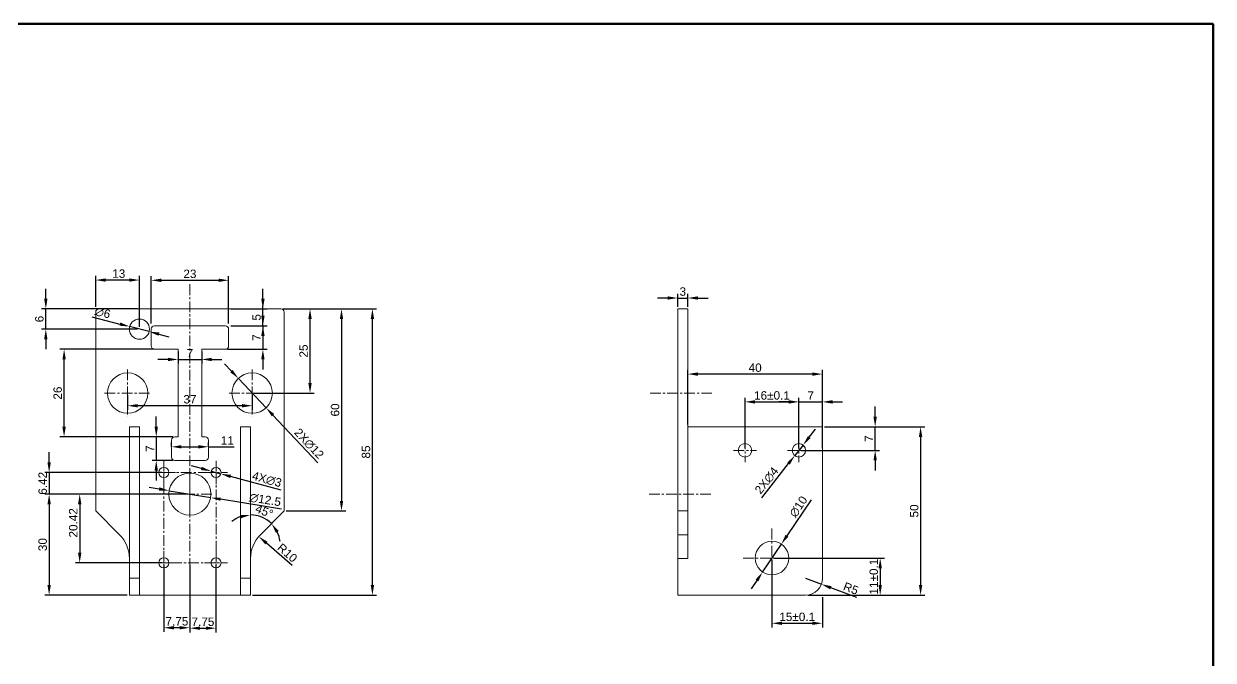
# Model space of a CAD drawing. Header units: millimetres. Extents: x 8228 to 14419, y 2533 to 3289.
# Drawn here: x 10248.3 to 10601.7, y 2889.9 to 3078.9 of the extents above; entities that cross this region are included whole.
import ezdxf

# ---------------------------------------------------------------- set-up
doc = ezdxf.new("R2010")
doc.units = ezdxf.units.MM
doc.linetypes.add('CENTER', pattern=[50.8, 31.75, -6.35, 6.35, -6.35])
for name, color, linetype, lineweight in [('中心线', 1, 'CENTER', 5), ('标注', 3, 'Continuous', 5), ('线框', 7, 'Continuous', 60)]:
    doc.layers.add(name, color=color, linetype=linetype, lineweight=lineweight)
doc.styles.get("Standard").update_dxf_attribs({"font": 'arial.ttf'})
doc.dimstyles.new('样式0-2', dxfattribs={"dimtxt": 2.5, "dimasz": 3, "dimexe": 1.25, "dimexo": 0.625, "dimtad": 1, "dimdsep": 46, "dimtxsty": 'Standard', "dimcen": 2.5, "dimazin": 0, "dimtfac": 1, "dimtmove": 0, "dimatfit": 3, "dimfxl": 1, "dimarcsym": 0})
doc.dimstyles.new('样式0-2$0', dxfattribs={"dimtxt": 2.5, "dimasz": 3, "dimexe": 1.25, "dimexo": 0.625, "dimtad": 1, "dimdsep": 46, "dimtxsty": 'Standard', "dimcen": 2.5, "dimazin": 0, "dimtfac": 1, "dimtmove": 0, "dimatfit": 3, "dimfxl": 1, "dimarcsym": 0})

# ---------------------------------------------------------------- blocks, each defined once
blk = doc.blocks.new('*D48')
at = {"layer": 'Defpoints', "color": 0, "ltscale": 0.1, "transparency": 16777216}
for p in [(10309.16, 3002.71), (10286.16, 2989.21), (10309.16, 2989.21)]:
    blk.add_point(p, dxfattribs=at)
at = {"layer": '标注', "color": 0, "lineweight": -2, "ltscale": 0.1, "transparency": 16777216}
for p, q in [((10286.16, 2989.83), (10286.16, 3003.96)), ((10309.16, 2989.84), (10309.16, 3003.96)), ((10289.16, 3002.71), (10306.16, 3002.71))]:
    blk.add_line(p, q, dxfattribs=at)
at = {"layer": '标注', "color": 0, "ltscale": 0.1, "transparency": 16777216}
for points in [[(10289.16, 3003.21), (10289.16, 3002.21), (10286.16, 3002.71)], [(10306.16, 3003.21), (10306.16, 3002.21), (10309.16, 3002.71)]]:
    blk.add_solid(points, dxfattribs=at)
at = {"layer": '标注', "color": 0, "ltscale": 0.1, "transparency": 16777216, "insert": (10297.66, 3004.61), "char_height": 2.5, "attachment_point": 5}
blk.add_mtext('23', dxfattribs=at)
blk = doc.blocks.new('*D50')
at = {"layer": 'Defpoints', "color": 0, "ltscale": 0.1, "transparency": 16777216}
for p in [(10303.97, 2946.03), (10306.86, 2945.24)]:
    blk.add_point(p, dxfattribs=at)
at = {"layer": '标注', "color": 0, "lineweight": -2, "ltscale": 0.1, "transparency": 16777216}
for p, q in [((10301.07, 2946.82), (10298.18, 2947.61)), ((10303.97, 2946.03), (10306.86, 2945.24)), ((10324.81, 2940.34), (10309.75, 2944.45))]:
    blk.add_line(p, q, dxfattribs=at)
at = {"layer": '标注', "color": 0, "ltscale": 0.1, "transparency": 16777216}
for points in [[(10301.2, 2947.3), (10300.94, 2946.34), (10303.97, 2946.03)], [(10309.89, 2944.93), (10309.62, 2943.97), (10306.86, 2945.24)]]:
    blk.add_solid(points, dxfattribs=at)
at = {"layer": '标注', "color": 0, "ltscale": 0.1, "transparency": 16777216, "insert": (10320.52, 2943.55), "char_height": 2.5, "attachment_point": 5, "rotation": 344.7311}
blk.add_mtext('4X∅3', dxfattribs=at)
blk = doc.blocks.new('*D51')
at = {"layer": 'Defpoints', "color": 0, "ltscale": 0.1, "transparency": 16777216}
for p in [(10294.16, 2982.21), (10301.16, 2982.21), (10301.16, 2979.2)]:
    blk.add_point(p, dxfattribs=at)
at = {"layer": '标注', "color": 0, "lineweight": -2, "ltscale": 0.1, "transparency": 16777216}
for p, q in [((10291.16, 2979.2), (10288.16, 2979.2)), ((10294.16, 2981.59), (10294.16, 2977.95)), ((10294.16, 2979.2), (10301.16, 2979.2)), ((10301.16, 2981.59), (10301.16, 2977.95)), ((10304.16, 2979.2), (10307.16, 2979.2))]:
    blk.add_line(p, q, dxfattribs=at)
at = {"layer": '标注', "color": 0, "ltscale": 0.1, "transparency": 16777216}
for points in [[(10291.16, 2979.7), (10291.16, 2978.7), (10294.16, 2979.2)], [(10304.16, 2979.7), (10304.16, 2978.7), (10301.16, 2979.2)]]:
    blk.add_solid(points, dxfattribs=at)
at = {"layer": '标注', "color": 0, "ltscale": 0.1, "transparency": 16777216, "insert": (10297.66, 2981.07), "char_height": 2.5, "attachment_point": 5}
blk.add_mtext('7', dxfattribs=at)
blk = doc.blocks.new('*D52')
at = {"layer": 'Defpoints', "color": 0, "ltscale": 0.1, "transparency": 16777216}
for p in [(10292.16, 2952.71), (10303.16, 2953.26), (10303.16, 2952.71)]:
    blk.add_point(p, dxfattribs=at)
at = {"layer": '标注', "color": 0, "lineweight": -2, "ltscale": 0.1, "transparency": 16777216}
for p, q in [((10292.16, 2953.34), (10292.16, 2954.51)), ((10303.16, 2953.34), (10303.16, 2954.51)), ((10295.16, 2953.26), (10300.16, 2953.26)), ((10303.16, 2953.26), (10310.85, 2953.26))]:
    blk.add_line(p, q, dxfattribs=at)
at = {"layer": '标注', "color": 0, "ltscale": 0.1, "transparency": 16777216}
for points in [[(10295.16, 2953.76), (10295.16, 2952.76), (10292.16, 2953.26)], [(10300.16, 2953.76), (10300.16, 2952.76), (10303.16, 2953.26)]]:
    blk.add_solid(points, dxfattribs=at)
at = {"layer": '标注', "color": 0, "ltscale": 0.1, "transparency": 16777216, "insert": (10308.79, 2955.14), "char_height": 2.5, "attachment_point": 5}
blk.add_mtext('11', dxfattribs=at)
blk = doc.blocks.new('*D53')
at = {"layer": 'Defpoints', "color": 0, "ltscale": 0.1, "transparency": 16777216}
for p in [(10260.28, 2982.21), (10287.57, 2982.21), (10293.16, 2956.21)]:
    blk.add_point(p, dxfattribs=at)
at = {"layer": '标注', "color": 0, "lineweight": -2, "ltscale": 0.1, "transparency": 16777216}
for p, q in [((10286.94, 2982.21), (10259.03, 2982.21)), ((10260.28, 2959.21), (10260.28, 2979.21)), ((10292.54, 2956.21), (10259.03, 2956.21))]:
    blk.add_line(p, q, dxfattribs=at)
at = {"layer": '标注', "color": 0, "ltscale": 0.1, "transparency": 16777216}
for points in [[(10259.78, 2979.21), (10260.78, 2979.21), (10260.28, 2982.21)], [(10259.78, 2959.21), (10260.78, 2959.21), (10260.28, 2956.21)]]:
    blk.add_solid(points, dxfattribs=at)
at = {"layer": '标注', "color": 0, "ltscale": 0.1, "transparency": 16777216, "insert": (10258.38, 2969.21), "char_height": 2.5, "attachment_point": 5, "rotation": 90}
blk.add_mtext('26', dxfattribs=at)
blk = doc.blocks.new('*D54')
at = {"layer": 'Defpoints', "color": 0, "ltscale": 0.1, "transparency": 16777216}
for p in [(10279.16, 2969.21), (10316.16, 2969.21), (10279.16, 2965.46)]:
    blk.add_point(p, dxfattribs=at)
at = {"layer": '标注', "color": 0, "lineweight": -2, "ltscale": 0.1, "transparency": 16777216}
for p, q in [((10279.16, 2968.59), (10279.16, 2964.21)), ((10316.16, 2968.59), (10316.16, 2964.21)), ((10313.16, 2965.46), (10282.16, 2965.46))]:
    blk.add_line(p, q, dxfattribs=at)
at = {"layer": '标注', "color": 0, "ltscale": 0.1, "transparency": 16777216}
for points in [[(10282.16, 2965.96), (10282.16, 2964.96), (10279.16, 2965.46)], [(10313.16, 2965.96), (10313.16, 2964.96), (10316.16, 2965.46)]]:
    blk.add_solid(points, dxfattribs=at)
at = {"layer": '标注', "color": 0, "ltscale": 0.1, "transparency": 16777216, "insert": (10297.66, 2967.36), "char_height": 2.5, "attachment_point": 5}
blk.add_mtext('37', dxfattribs=at)
blk = doc.blocks.new('*D55')
at = {"layer": 'Defpoints', "color": 0, "ltscale": 0.1, "transparency": 16777216}
for p in [(10324.66, 2994.21), (10333.35, 2994.21), (10316.16, 2969.21)]:
    blk.add_point(p, dxfattribs=at)
at = {"layer": '标注', "color": 0, "lineweight": -2, "ltscale": 0.1, "transparency": 16777216}
for p, q in [((10325.29, 2994.21), (10334.6, 2994.21)), ((10333.35, 2972.21), (10333.35, 2991.21)), ((10316.79, 2969.21), (10334.6, 2969.21))]:
    blk.add_line(p, q, dxfattribs=at)
at = {"layer": '标注', "color": 0, "ltscale": 0.1, "transparency": 16777216}
for points in [[(10332.85, 2991.21), (10333.85, 2991.21), (10333.35, 2994.21)], [(10332.85, 2972.21), (10333.85, 2972.21), (10333.35, 2969.21)]]:
    blk.add_solid(points, dxfattribs=at)
at = {"layer": '标注', "color": 0, "ltscale": 0.1, "transparency": 16777216, "insert": (10331.45, 2981.71), "char_height": 2.5, "attachment_point": 5, "rotation": 90}
blk.add_mtext('25', dxfattribs=at)
blk = doc.blocks.new('*D56')
at = {"layer": 'Defpoints', "color": 0, "ltscale": 0.1, "transparency": 16777216}
for p in [(10312.05, 2973.58), (10320.28, 2964.84)]:
    blk.add_point(p, dxfattribs=at)
at = {"layer": '标注', "color": 0, "lineweight": -2, "ltscale": 0.1, "transparency": 16777216}
for p, q in [((10309.99, 2975.76), (10307.93, 2977.94)), ((10312.05, 2973.58), (10320.28, 2964.84)), ((10335.67, 2948.52), (10322.34, 2962.66))]:
    blk.add_line(p, q, dxfattribs=at)
at = {"layer": '标注', "color": 0, "ltscale": 0.1, "transparency": 16777216}
for points in [[(10310.35, 2976.1), (10309.63, 2975.42), (10312.05, 2973.58)], [(10322.7, 2963), (10321.97, 2962.32), (10320.28, 2964.84)]]:
    blk.add_solid(points, dxfattribs=at)
at = {"layer": '标注', "color": 0, "ltscale": 0.1, "transparency": 16777216, "insert": (10333.04, 2954.18), "char_height": 2.5, "attachment_point": 5, "rotation": 313.3054}
blk.add_mtext('2X∅12', dxfattribs=at)
blk = doc.blocks.new('*D57')
at = {"layer": 'Defpoints', "color": 0, "ltscale": 0.1, "transparency": 16777216}
for p in [(10291.5, 2940.23), (10303.83, 2938.19)]:
    blk.add_point(p, dxfattribs=at)
at = {"layer": '标注', "color": 0, "lineweight": -2, "ltscale": 0.1, "transparency": 16777216}
for p, q in [((10288.54, 2940.72), (10285.58, 2941.21)), ((10291.5, 2940.23), (10303.83, 2938.19)), ((10324.85, 2934.7), (10306.79, 2937.7))]:
    blk.add_line(p, q, dxfattribs=at)
at = {"layer": '标注', "color": 0, "ltscale": 0.1, "transparency": 16777216}
for points in [[(10288.62, 2941.22), (10288.46, 2940.23), (10291.5, 2940.23)], [(10306.87, 2938.19), (10306.71, 2937.2), (10303.83, 2938.19)]]:
    blk.add_solid(points, dxfattribs=at)
at = {"layer": '标注', "color": 0, "ltscale": 0.1, "transparency": 16777216, "insert": (10320, 2937.5), "char_height": 2.5, "attachment_point": 5, "rotation": 350.5833}
blk.add_mtext('∅12.5', dxfattribs=at)
blk = doc.blocks.new('*D58')
at = {"layer": 'Defpoints', "color": 0, "ltscale": 0.1, "transparency": 16777216}
for p in [(10324.66, 2994.21), (10325.66, 2934.21), (10342.7, 2934.21)]:
    blk.add_point(p, dxfattribs=at)
at = {"layer": '标注', "color": 0, "lineweight": -2, "ltscale": 0.1, "transparency": 16777216}
for p, q in [((10325.29, 2994.21), (10343.95, 2994.21)), ((10342.7, 2991.21), (10342.7, 2937.21)), ((10326.29, 2934.21), (10343.95, 2934.21))]:
    blk.add_line(p, q, dxfattribs=at)
at = {"layer": '标注', "color": 0, "ltscale": 0.1, "transparency": 16777216}
for points in [[(10342.2, 2991.21), (10343.2, 2991.21), (10342.7, 2994.21)], [(10342.2, 2937.21), (10343.2, 2937.21), (10342.7, 2934.21)]]:
    blk.add_solid(points, dxfattribs=at)
at = {"layer": '标注', "color": 0, "ltscale": 0.1, "transparency": 16777216, "insert": (10340.8, 2964.21), "char_height": 2.5, "attachment_point": 5, "rotation": 90}
blk.add_mtext('60', dxfattribs=at)
blk = doc.blocks.new('*D59')
at = {"layer": 'Defpoints', "color": 0, "ltscale": 0.1, "transparency": 16777216}
for p in [(10318.12, 2926.63), (10325.66, 2920.07)]:
    blk.add_point(p, dxfattribs=at)
at = {"layer": '标注', "color": 0, "lineweight": -2, "ltscale": 0.1, "transparency": 16777216}
blk.add_line((10328.09, 2917.96), (10320.38, 2924.66), dxfattribs=at)
at = {"layer": '标注', "color": 0, "ltscale": 0.1, "transparency": 16777216}
blk.add_solid([(10320.71, 2925.04), (10320.05, 2924.28), (10318.12, 2926.63)], dxfattribs=at)
at = {"layer": '标注', "color": 0, "ltscale": 0.1, "transparency": 16777216, "insert": (10326.61, 2921.76), "char_height": 2.5, "attachment_point": 5, "rotation": 319.0097}
blk.add_mtext('R10', dxfattribs=at)
blk = doc.blocks.new('*D60')
at = {"layer": 'Defpoints', "color": 0, "ltscale": 0.1, "transparency": 16777216}
for p in [(10293.16, 2956.21), (10287.66, 2949.21), (10293.16, 2949.21)]:
    blk.add_point(p, dxfattribs=at)
at = {"layer": '标注', "color": 0, "lineweight": -2, "ltscale": 0.1, "transparency": 16777216}
for p, q in [((10287.66, 2959.21), (10287.66, 2962.21)), ((10292.54, 2956.21), (10286.41, 2956.21)), ((10287.66, 2956.21), (10287.66, 2949.21)), ((10292.54, 2949.21), (10286.41, 2949.21)), ((10287.66, 2946.21), (10287.66, 2943.21))]:
    blk.add_line(p, q, dxfattribs=at)
at = {"layer": '标注', "color": 0, "ltscale": 0.1, "transparency": 16777216}
for points in [[(10287.16, 2959.21), (10288.16, 2959.21), (10287.66, 2956.21)], [(10287.16, 2946.21), (10288.16, 2946.21), (10287.66, 2949.21)]]:
    blk.add_solid(points, dxfattribs=at)
at = {"layer": '标注', "color": 0, "ltscale": 0.1, "transparency": 16777216, "insert": (10285.79, 2952.71), "char_height": 2.5, "attachment_point": 5, "rotation": 90}
blk.add_mtext('7', dxfattribs=at)
blk = doc.blocks.new('*D61')
at = {"layer": 'Defpoints', "color": 0, "ltscale": 0.1, "transparency": 16777216}
for p in [(10470.6, 2920.21), (10485.6, 2909.21), (10485.6, 2900.85)]:
    blk.add_point(p, dxfattribs=at)
at = {"layer": '标注', "color": 0, "lineweight": -2, "ltscale": 0.1, "transparency": 16777216}
for p, q in [((10470.6, 2919.59), (10470.6, 2899.6)), ((10485.6, 2908.58), (10485.6, 2899.6)), ((10473.6, 2900.85), (10482.6, 2900.85))]:
    blk.add_line(p, q, dxfattribs=at)
at = {"layer": '标注', "color": 0, "ltscale": 0.1, "transparency": 16777216}
for points in [[(10473.6, 2901.35), (10473.6, 2900.35), (10470.6, 2900.85)], [(10482.6, 2901.35), (10482.6, 2900.35), (10485.6, 2900.85)]]:
    blk.add_solid(points, dxfattribs=at)
at = {"layer": '标注', "color": 0, "ltscale": 0.1, "transparency": 16777216, "insert": (10478.1, 2902.75), "char_height": 2.5, "attachment_point": 5}
blk.add_mtext('15%%P0.1', dxfattribs=at)
blk = doc.blocks.new('*D62')
at = {"layer": 'Defpoints', "color": 0, "ltscale": 0.1, "transparency": 16777216}
for p in [(10470.6, 2920.21), (10485.6, 2909.21), (10502.76, 2909.21)]:
    blk.add_point(p, dxfattribs=at)
at = {"layer": '标注', "color": 0, "lineweight": -2, "ltscale": 0.1, "transparency": 16777216}
for p, q in [((10471.23, 2920.21), (10504.01, 2920.21)), ((10502.76, 2917.21), (10502.76, 2912.21)), ((10486.23, 2909.21), (10504.01, 2909.21))]:
    blk.add_line(p, q, dxfattribs=at)
at = {"layer": '标注', "color": 0, "ltscale": 0.1, "transparency": 16777216}
for points in [[(10502.26, 2917.21), (10503.26, 2917.21), (10502.76, 2920.21)], [(10502.26, 2912.21), (10503.26, 2912.21), (10502.76, 2909.21)]]:
    blk.add_solid(points, dxfattribs=at)
at = {"layer": '标注', "color": 0, "ltscale": 0.1, "transparency": 16777216, "insert": (10500.85, 2914.71), "char_height": 2.5, "attachment_point": 5, "rotation": 90}
blk.add_mtext('11%%P0.1', dxfattribs=at)
blk = doc.blocks.new('*D63')
at = {"layer": 'Defpoints', "color": 0, "ltscale": 0.1, "transparency": 16777216}
for p in [(10479.84, 2953.78), (10477.37, 2950.64)]:
    blk.add_point(p, dxfattribs=at)
at = {"layer": '标注', "color": 0, "lineweight": -2, "ltscale": 0.1, "transparency": 16777216}
for p, q in [((10481.69, 2956.15), (10483.54, 2958.51)), ((10479.84, 2953.78), (10477.37, 2950.64)), ((10467.56, 2938.11), (10475.52, 2948.27))]:
    blk.add_line(p, q, dxfattribs=at)
at = {"layer": '标注', "color": 0, "ltscale": 0.1, "transparency": 16777216}
for points in [[(10481.29, 2956.45), (10482.08, 2955.84), (10479.84, 2953.78)], [(10475.12, 2948.58), (10475.91, 2947.97), (10477.37, 2950.64)]]:
    blk.add_solid(points, dxfattribs=at)
at = {"layer": '标注', "color": 0, "ltscale": 0.1, "transparency": 16777216, "insert": (10469.06, 2943.23), "char_height": 2.5, "attachment_point": 5, "rotation": 51.9218}
blk.add_mtext('2X∅4', dxfattribs=at)
blk = doc.blocks.new('*D64')
at = {"layer": 'Defpoints', "color": 0, "ltscale": 0.1, "transparency": 16777216}
for p in [(10485.6, 2959.21), (10501.26, 2959.21), (10478.6, 2952.21)]:
    blk.add_point(p, dxfattribs=at)
at = {"layer": '标注', "color": 0, "lineweight": -2, "ltscale": 0.1, "transparency": 16777216}
for p, q in [((10501.26, 2962.21), (10501.26, 2965.21)), ((10486.23, 2959.21), (10502.51, 2959.21)), ((10501.26, 2952.21), (10501.26, 2959.21)), ((10479.23, 2952.21), (10502.51, 2952.21)), ((10501.26, 2949.21), (10501.26, 2946.21))]:
    blk.add_line(p, q, dxfattribs=at)
at = {"layer": '标注', "color": 0, "ltscale": 0.1, "transparency": 16777216}
for points in [[(10500.76, 2962.21), (10501.76, 2962.21), (10501.26, 2959.21)], [(10500.76, 2949.21), (10501.76, 2949.21), (10501.26, 2952.21)]]:
    blk.add_solid(points, dxfattribs=at)
at = {"layer": '标注', "color": 0, "ltscale": 0.1, "transparency": 16777216, "insert": (10499.39, 2955.71), "char_height": 2.5, "attachment_point": 5, "rotation": 90}
blk.add_mtext('7', dxfattribs=at)
blk = doc.blocks.new('*D65')
at = {"layer": 'Defpoints', "color": 0, "ltscale": 0.1, "transparency": 16777216}
for p in [(10485.6, 2966.6), (10478.6, 2952.21), (10485.6, 2952.21)]:
    blk.add_point(p, dxfattribs=at)
at = {"layer": '标注', "color": 0, "lineweight": -2, "ltscale": 0.1, "transparency": 16777216}
for p, q in [((10475.6, 2966.6), (10472.6, 2966.6)), ((10478.6, 2952.84), (10478.6, 2967.85)), ((10478.6, 2966.6), (10485.6, 2966.6)), ((10485.6, 2952.84), (10485.6, 2967.85)), ((10488.6, 2966.6), (10491.6, 2966.6))]:
    blk.add_line(p, q, dxfattribs=at)
at = {"layer": '标注', "color": 0, "ltscale": 0.1, "transparency": 16777216}
for points in [[(10475.6, 2967.1), (10475.6, 2966.1), (10478.6, 2966.6)], [(10488.6, 2967.1), (10488.6, 2966.1), (10485.6, 2966.6)]]:
    blk.add_solid(points, dxfattribs=at)
at = {"layer": '标注', "color": 0, "ltscale": 0.1, "transparency": 16777216, "insert": (10482.1, 2968.47), "char_height": 2.5, "attachment_point": 5}
blk.add_mtext('7', dxfattribs=at)
blk = doc.blocks.new('*D66')
at = {"layer": 'Defpoints', "color": 0, "ltscale": 0.1, "transparency": 16777216}
for p in [(10478.6, 2966.6), (10462.6, 2952.21), (10478.6, 2952.21)]:
    blk.add_point(p, dxfattribs=at)
at = {"layer": '标注', "color": 0, "lineweight": -2, "ltscale": 0.1, "transparency": 16777216}
for p, q in [((10462.6, 2952.84), (10462.6, 2967.85)), ((10465.6, 2966.6), (10475.6, 2966.6)), ((10478.6, 2952.84), (10478.6, 2967.85))]:
    blk.add_line(p, q, dxfattribs=at)
at = {"layer": '标注', "color": 0, "ltscale": 0.1, "transparency": 16777216}
for points in [[(10465.6, 2967.1), (10465.6, 2966.1), (10462.6, 2966.6)], [(10475.6, 2967.1), (10475.6, 2966.1), (10478.6, 2966.6)]]:
    blk.add_solid(points, dxfattribs=at)
at = {"layer": '标注', "color": 0, "ltscale": 0.1, "transparency": 16777216, "insert": (10470.6, 2968.5), "char_height": 2.5, "attachment_point": 5}
blk.add_mtext('16%%P0.1', dxfattribs=at)
blk = doc.blocks.new('*D67')
at = {"layer": 'Defpoints', "color": 0, "ltscale": 0.1, "transparency": 16777216}
for p in [(10342.7, 2994.21), (10351.89, 2994.21), (10315.66, 2909.21)]:
    blk.add_point(p, dxfattribs=at)
at = {"layer": '标注', "color": 0, "lineweight": -2, "ltscale": 0.1, "transparency": 16777216}
for p, q in [((10343.32, 2994.21), (10353.14, 2994.21)), ((10351.89, 2912.21), (10351.89, 2991.21)), ((10316.29, 2909.21), (10353.14, 2909.21))]:
    blk.add_line(p, q, dxfattribs=at)
at = {"layer": '标注', "color": 0, "ltscale": 0.1, "transparency": 16777216}
for points in [[(10351.39, 2991.21), (10352.39, 2991.21), (10351.89, 2994.21)], [(10351.39, 2912.21), (10352.39, 2912.21), (10351.89, 2909.21)]]:
    blk.add_solid(points, dxfattribs=at)
at = {"layer": '标注', "color": 0, "ltscale": 0.1, "transparency": 16777216, "insert": (10349.99, 2951.71), "char_height": 2.5, "attachment_point": 5, "rotation": 90}
blk.add_mtext('85', dxfattribs=at)
blk = doc.blocks.new('*D68')
at = {"layer": 'Defpoints', "color": 0, "ltscale": 0.1, "transparency": 16777216}
for p in [(10445.6, 2974.85), (10445.6, 2959.21), (10485.6, 2959.21)]:
    blk.add_point(p, dxfattribs=at)
at = {"layer": '标注', "color": 0, "lineweight": -2, "ltscale": 0.1, "transparency": 16777216}
for p, q in [((10445.6, 2959.84), (10445.6, 2976.1)), ((10485.6, 2959.84), (10485.6, 2976.1)), ((10482.6, 2974.85), (10448.6, 2974.85))]:
    blk.add_line(p, q, dxfattribs=at)
at = {"layer": '标注', "color": 0, "ltscale": 0.1, "transparency": 16777216}
for points in [[(10448.6, 2975.35), (10448.6, 2974.35), (10445.6, 2974.85)], [(10482.6, 2975.35), (10482.6, 2974.35), (10485.6, 2974.85)]]:
    blk.add_solid(points, dxfattribs=at)
at = {"layer": '标注', "color": 0, "ltscale": 0.1, "transparency": 16777216, "insert": (10465.6, 2976.75), "char_height": 2.5, "attachment_point": 5}
blk.add_mtext('40', dxfattribs=at)
blk = doc.blocks.new('*D69')
at = {"layer": 'Defpoints', "color": 0, "ltscale": 0.1, "transparency": 16777216}
for p in [(10445.6, 2997.45), (10442.6, 2994.21), (10445.6, 2994.21)]:
    blk.add_point(p, dxfattribs=at)
at = {"layer": '标注', "color": 0, "lineweight": -2, "ltscale": 0.1, "transparency": 16777216}
for p, q in [((10439.6, 2997.45), (10436.6, 2997.45)), ((10442.6, 2994.84), (10442.6, 2998.7)), ((10442.6, 2997.45), (10445.6, 2997.45)), ((10445.6, 2994.84), (10445.6, 2998.7)), ((10448.6, 2997.45), (10451.6, 2997.45))]:
    blk.add_line(p, q, dxfattribs=at)
at = {"layer": '标注', "color": 0, "ltscale": 0.1, "transparency": 16777216}
for points in [[(10439.6, 2997.95), (10439.6, 2996.95), (10442.6, 2997.45)], [(10448.6, 2997.95), (10448.6, 2996.95), (10445.6, 2997.45)]]:
    blk.add_solid(points, dxfattribs=at)
at = {"layer": '标注', "color": 0, "ltscale": 0.1, "transparency": 16777216, "insert": (10444.1, 2999.35), "char_height": 2.5, "attachment_point": 5}
blk.add_mtext('3', dxfattribs=at)
blk = doc.blocks.new('*D70')
at = {"layer": 'Defpoints', "color": 0, "ltscale": 0.1, "transparency": 16777216}
for p in [(10269.66, 3002.78), (10269.66, 2994.21), (10282.66, 2988.21)]:
    blk.add_point(p, dxfattribs=at)
at = {"layer": '标注', "color": 0, "lineweight": -2, "ltscale": 0.1, "transparency": 16777216}
for p, q in [((10269.66, 2994.84), (10269.66, 3004.03)), ((10282.66, 2988.84), (10282.66, 3004.03)), ((10279.66, 3002.78), (10272.66, 3002.78))]:
    blk.add_line(p, q, dxfattribs=at)
at = {"layer": '标注', "color": 0, "ltscale": 0.1, "transparency": 16777216}
for points in [[(10272.66, 3003.28), (10272.66, 3002.28), (10269.66, 3002.78)], [(10279.66, 3003.28), (10279.66, 3002.28), (10282.66, 3002.78)]]:
    blk.add_solid(points, dxfattribs=at)
at = {"layer": '标注', "color": 0, "ltscale": 0.1, "transparency": 16777216, "insert": (10276.52, 3004.68), "char_height": 2.5, "attachment_point": 5}
blk.add_mtext('13', dxfattribs=at)
blk = doc.blocks.new('*D71')
at = {"layer": 'Defpoints', "color": 0, "ltscale": 0.1, "transparency": 16777216}
for p in [(10254.84, 2994.21), (10282.66, 2994.21), (10282.66, 2988.21)]:
    blk.add_point(p, dxfattribs=at)
at = {"layer": '标注', "color": 0, "lineweight": -2, "ltscale": 0.1, "transparency": 16777216}
for p, q in [((10254.84, 2997.21), (10254.84, 3000.21)), ((10282.04, 2994.21), (10253.59, 2994.21)), ((10254.84, 2988.21), (10254.84, 2994.21)), ((10282.04, 2988.21), (10253.59, 2988.21)), ((10254.84, 2985.21), (10254.84, 2982.21))]:
    blk.add_line(p, q, dxfattribs=at)
at = {"layer": '标注', "color": 0, "ltscale": 0.1, "transparency": 16777216}
for points in [[(10254.34, 2997.21), (10255.34, 2997.21), (10254.84, 2994.21)], [(10254.34, 2985.21), (10255.34, 2985.21), (10254.84, 2988.21)]]:
    blk.add_solid(points, dxfattribs=at)
at = {"layer": '标注', "color": 0, "ltscale": 0.1, "transparency": 16777216, "insert": (10252.94, 2991.21), "char_height": 2.5, "attachment_point": 5, "rotation": 90}
blk.add_mtext('6', dxfattribs=at)
blk = doc.blocks.new('*D72')
at = {"layer": 'Defpoints', "color": 0, "ltscale": 0.1, "transparency": 16777216}
for p in [(10279.76, 2988.96), (10285.57, 2987.46)]:
    blk.add_point(p, dxfattribs=at)
at = {"layer": '标注', "color": 0, "lineweight": -2, "ltscale": 0.1, "transparency": 16777216}
for p, q in [((10268.52, 2991.86), (10276.85, 2989.71)), ((10285.57, 2987.46), (10279.76, 2988.96)), ((10288.47, 2986.71), (10291.38, 2985.96))]:
    blk.add_line(p, q, dxfattribs=at)
at = {"layer": '标注', "color": 0, "ltscale": 0.1, "transparency": 16777216}
for points in [[(10276.98, 2990.19), (10276.73, 2989.23), (10279.76, 2988.96)], [(10288.6, 2987.2), (10288.35, 2986.23), (10285.57, 2987.46)]]:
    blk.add_solid(points, dxfattribs=at)
at = {"layer": '标注', "color": 0, "ltscale": 0.1, "transparency": 16777216, "insert": (10271.73, 2993.07), "char_height": 2.5, "attachment_point": 5, "rotation": 345.5296}
blk.add_mtext('∅6', dxfattribs=at)
blk = doc.blocks.new('*D73')
at = {"layer": 'Defpoints', "color": 0, "ltscale": 0.1, "transparency": 16777216}
for p in [(10480.6, 2914.21), (10485.28, 2912.45)]:
    blk.add_point(p, dxfattribs=at)
at = {"layer": '标注', "color": 0, "lineweight": -2, "ltscale": 0.1, "transparency": 16777216}
for p, q in [((10480.6, 2914.21), (10485.28, 2912.45)), ((10495.86, 2908.49), (10488.09, 2911.4))]:
    blk.add_line(p, q, dxfattribs=at)
at = {"layer": '标注', "color": 0, "ltscale": 0.1, "transparency": 16777216}
blk.add_solid([(10488.27, 2911.87), (10487.92, 2910.93), (10485.28, 2912.45)], dxfattribs=at)
at = {"layer": '标注', "color": 0, "ltscale": 0.1, "transparency": 16777216, "insert": (10494.05, 2911.19), "char_height": 2.5, "attachment_point": 5, "rotation": 339.4406}
blk.add_mtext('R5', dxfattribs=at)
blk = doc.blocks.new('*D122')
at = {"layer": 'Defpoints', "color": 0, "transparency": 16777216}
for p in [(10289.91, 2918.79), (10297.66, 2913.91), (10289.91, 2899.52)]:
    blk.add_point(p, dxfattribs=at)
at = {"layer": '标注', "color": 0, "lineweight": -2, "transparency": 16777216}
for p, q in [((10289.91, 2918.16), (10289.91, 2898.27)), ((10297.66, 2913.29), (10297.66, 2898.27)), ((10294.66, 2899.52), (10292.91, 2899.52))]:
    blk.add_line(p, q, dxfattribs=at)
at = {"layer": '标注', "color": 0, "transparency": 16777216}
for points in [[(10292.91, 2900.02), (10292.91, 2899.02), (10289.91, 2899.52)], [(10294.66, 2900.02), (10294.66, 2899.02), (10297.66, 2899.52)]]:
    blk.add_solid(points, dxfattribs=at)
at = {"layer": '标注', "color": 0, "transparency": 16777216, "insert": (10293.79, 2901.41), "char_height": 2.5, "attachment_point": 5}
blk.add_mtext('7.75', dxfattribs=at)
blk = doc.blocks.new('*D123')
at = {"layer": 'Defpoints', "color": 0, "transparency": 16777216}
for p in [(10297.66, 2939.21), (10264.91, 2918.79), (10289.91, 2918.79)]:
    blk.add_point(p, dxfattribs=at)
at = {"layer": '标注', "color": 0, "lineweight": -2, "transparency": 16777216}
for p, q in [((10297.04, 2939.21), (10263.66, 2939.21)), ((10264.91, 2936.21), (10264.91, 2921.79)), ((10289.29, 2918.79), (10263.66, 2918.79))]:
    blk.add_line(p, q, dxfattribs=at)
at = {"layer": '标注', "color": 0, "transparency": 16777216}
for points in [[(10264.41, 2936.21), (10265.41, 2936.21), (10264.91, 2939.21)], [(10264.41, 2921.79), (10265.41, 2921.79), (10264.91, 2918.79)]]:
    blk.add_solid(points, dxfattribs=at)
at = {"layer": '标注', "color": 0, "transparency": 16777216, "insert": (10263.01, 2930.68), "char_height": 2.5, "attachment_point": 5, "rotation": 90}
blk.add_mtext('20.42', dxfattribs=at)
blk = doc.blocks.new('*D124')
at = {"layer": 'Defpoints', "color": 0, "transparency": 16777216}
for p in [(10289.91, 2945.63), (10255.83, 2939.21), (10297.66, 2939.21)]:
    blk.add_point(p, dxfattribs=at)
at = {"layer": '标注', "color": 0, "lineweight": -2, "transparency": 16777216}
for p, q in [((10255.83, 2948.63), (10255.83, 2951.63)), ((10289.29, 2945.63), (10254.58, 2945.63)), ((10255.83, 2945.63), (10255.83, 2939.21)), ((10297.04, 2939.21), (10254.58, 2939.21)), ((10255.83, 2936.21), (10255.83, 2933.21))]:
    blk.add_line(p, q, dxfattribs=at)
at = {"layer": '标注', "color": 0, "transparency": 16777216}
for points in [[(10255.33, 2948.63), (10256.33, 2948.63), (10255.83, 2945.63)], [(10255.33, 2936.21), (10256.33, 2936.21), (10255.83, 2939.21)]]:
    blk.add_solid(points, dxfattribs=at)
at = {"layer": '标注', "color": 0, "transparency": 16777216, "insert": (10253.92, 2942.42), "char_height": 2.5, "attachment_point": 5, "rotation": 90}
blk.add_mtext('6.42', dxfattribs=at)
blk = doc.blocks.new('*D149')
at = {"layer": 'Defpoints', "color": 0, "transparency": 16777216}
for p in [(10309.16, 2994.21), (10319.35, 2994.21), (10309.16, 2989.21)]:
    blk.add_point(p, dxfattribs=at)
at = {"layer": '标注', "color": 0, "lineweight": -2, "transparency": 16777216}
for p, q in [((10319.35, 2997.21), (10319.35, 3000.21)), ((10309.79, 2994.21), (10320.6, 2994.21)), ((10319.35, 2989.21), (10319.35, 2994.21)), ((10309.79, 2989.21), (10320.6, 2989.21)), ((10319.35, 2986.21), (10319.35, 2983.21))]:
    blk.add_line(p, q, dxfattribs=at)
at = {"layer": '标注', "color": 0, "transparency": 16777216}
for points in [[(10318.85, 2997.21), (10319.85, 2997.21), (10319.35, 2994.21)], [(10318.85, 2986.21), (10319.85, 2986.21), (10319.35, 2989.21)]]:
    blk.add_solid(points, dxfattribs=at)
at = {"layer": '标注', "color": 0, "transparency": 16777216, "insert": (10317.46, 2991.71), "char_height": 2.5, "attachment_point": 5, "rotation": 90}
blk.add_mtext('5', dxfattribs=at)
blk = doc.blocks.new('*D150')
at = {"layer": 'Defpoints', "color": 0, "transparency": 16777216}
for p in [(10309.16, 2989.21), (10308.16, 2982.21), (10319.35, 2982.21)]:
    blk.add_point(p, dxfattribs=at)
at = {"layer": '标注', "color": 0, "lineweight": -2, "transparency": 16777216}
for p, q in [((10319.35, 2992.21), (10319.35, 2995.21)), ((10309.79, 2989.21), (10320.6, 2989.21)), ((10319.35, 2989.21), (10319.35, 2982.21)), ((10308.79, 2982.21), (10320.6, 2982.21)), ((10319.35, 2979.21), (10319.35, 2976.21))]:
    blk.add_line(p, q, dxfattribs=at)
at = {"layer": '标注', "color": 0, "transparency": 16777216}
for points in [[(10318.85, 2992.21), (10319.85, 2992.21), (10319.35, 2989.21)], [(10318.85, 2979.21), (10319.85, 2979.21), (10319.35, 2982.21)]]:
    blk.add_solid(points, dxfattribs=at)
at = {"layer": '标注', "color": 0, "transparency": 16777216, "insert": (10317.48, 2985.71), "char_height": 2.5, "attachment_point": 5, "rotation": 90}
blk.add_mtext('7', dxfattribs=at)
blk = doc.blocks.new('*D151')
at = {"layer": 'Defpoints', "color": 0, "transparency": 16777216}
for p in [(10297.66, 2939.21), (10255.83, 2909.21), (10279.66, 2909.21)]:
    blk.add_point(p, dxfattribs=at)
at = {"layer": '标注', "color": 0, "lineweight": -2, "transparency": 16777216}
for p, q in [((10297.04, 2939.21), (10254.58, 2939.21)), ((10255.83, 2936.21), (10255.83, 2912.21)), ((10279.04, 2909.21), (10254.58, 2909.21))]:
    blk.add_line(p, q, dxfattribs=at)
at = {"layer": '标注', "color": 0, "transparency": 16777216}
for points in [[(10255.33, 2936.21), (10256.33, 2936.21), (10255.83, 2939.21)], [(10255.33, 2912.21), (10256.33, 2912.21), (10255.83, 2909.21)]]:
    blk.add_solid(points, dxfattribs=at)
at = {"layer": '标注', "color": 0, "transparency": 16777216, "insert": (10253.92, 2924.21), "char_height": 2.5, "attachment_point": 5, "rotation": 90}
blk.add_mtext('30', dxfattribs=at)
blk = doc.blocks.new('*D152')
at = {"layer": 'Defpoints', "color": 0, "transparency": 16777216}
for p in [(10297.66, 2918.79), (10305.41, 2918.79), (10305.41, 2899.39)]:
    blk.add_point(p, dxfattribs=at)
at = {"layer": '标注', "color": 0, "lineweight": -2, "transparency": 16777216}
for p, q in [((10297.66, 2918.16), (10297.66, 2898.14)), ((10305.41, 2918.16), (10305.41, 2898.14)), ((10300.66, 2899.39), (10302.41, 2899.39))]:
    blk.add_line(p, q, dxfattribs=at)
at = {"layer": '标注', "color": 0, "transparency": 16777216}
for points in [[(10300.66, 2899.89), (10300.66, 2898.89), (10297.66, 2899.39)], [(10302.41, 2899.89), (10302.41, 2898.89), (10305.41, 2899.39)]]:
    blk.add_solid(points, dxfattribs=at)
at = {"layer": '标注', "color": 0, "transparency": 16777216, "insert": (10301.54, 2901.28), "char_height": 2.5, "attachment_point": 5}
blk.add_mtext('7.75', dxfattribs=at)
blk = doc.blocks.new('*D153')
at = {"layer": 'Defpoints', "color": 0, "transparency": 16777216}
for p in [(10315.66, 2959.21), (10325.66, 2934.21), (10320.07, 2931.85), (10318.59, 2927.14), (10315.66, 2914.21)]:
    blk.add_point(p, dxfattribs=at)
at = {"layer": '标注', "color": 0, "lineweight": -2, "transparency": 16777216}
for start, end in [(109.5831, 129.1662), (45, 90), (5.8338, 25.4169)]:
    blk.add_arc((10315.66, 2924.21), 8.82, start, end, dxfattribs=at)
at = {"layer": '标注', "color": 0, "transparency": 16777216}
for points in [[(10312.62, 2933.01), (10312.79, 2932.03), (10315.66, 2933.03)], [(10323.22, 2927.71), (10324.04, 2928.28), (10321.9, 2930.45)]]:
    blk.add_solid(points, dxfattribs=at)
at = {"layer": '标注', "color": 0, "transparency": 16777216, "insert": (10319.76, 2934.11), "char_height": 2.5, "attachment_point": 5, "rotation": 337.5}
blk.add_mtext('45°', dxfattribs=at)
blk = doc.blocks.new('*D176')
at = {"layer": 'Defpoints', "color": 0, "transparency": 16777216}
for p in [(10485.6, 2959.21), (10480.6, 2909.21), (10514.76, 2909.21)]:
    blk.add_point(p, dxfattribs=at)
at = {"layer": '标注', "color": 0, "lineweight": -2, "transparency": 16777216}
for p, q in [((10486.23, 2959.21), (10516.01, 2959.21)), ((10514.76, 2956.21), (10514.76, 2912.21)), ((10481.23, 2909.21), (10516.01, 2909.21))]:
    blk.add_line(p, q, dxfattribs=at)
at = {"layer": '标注', "color": 0, "transparency": 16777216}
for points in [[(10514.26, 2956.21), (10515.26, 2956.21), (10514.76, 2959.21)], [(10514.26, 2912.21), (10515.26, 2912.21), (10514.76, 2909.21)]]:
    blk.add_solid(points, dxfattribs=at)
at = {"layer": '标注', "color": 0, "transparency": 16777216, "insert": (10512.86, 2934.21), "char_height": 2.5, "attachment_point": 5, "rotation": 90}
blk.add_mtext('50', dxfattribs=at)
blk = doc.blocks.new('*D196')
at = {"layer": 'Defpoints', "color": 0, "transparency": 16777216}
for p in [(10473.39, 2924.36), (10467.81, 2916.06)]:
    blk.add_point(p, dxfattribs=at)
at = {"layer": '标注', "color": 0, "lineweight": -2, "transparency": 16777216}
for p, q in [((10482.22, 2937.5), (10475.06, 2926.85)), ((10467.81, 2916.06), (10473.39, 2924.36)), ((10466.14, 2913.57), (10464.47, 2911.08))]:
    blk.add_line(p, q, dxfattribs=at)
at = {"layer": '标注', "color": 0, "transparency": 16777216}
for points in [[(10474.65, 2927.13), (10475.48, 2926.57), (10473.39, 2924.36)], [(10465.73, 2913.85), (10466.56, 2913.29), (10467.81, 2916.06)]]:
    blk.add_solid(points, dxfattribs=at)
at = {"layer": '标注', "color": 0, "transparency": 16777216, "insert": (10478.48, 2935.47), "char_height": 2.5, "attachment_point": 5, "rotation": 56.101}
blk.add_mtext('∅10', dxfattribs=at)

msp = doc.modelspace()

# ---------------------------------------------------------------- linework, layer by layer
at = {"linetype": 'Continuous', "lineweight": 15, "ltscale": 0.1}
for p, q in [((10324.66362221, 2994.21061503), (10270.66362221, 2994.21061503)), ((10442.60204694, 2994.21061503), (10445.60204694, 2994.21061503)), ((10442.60204694, 2993.21061503), (10442.60204694, 2994.21061503)), ((10445.60204694, 2994.21061503), (10445.60204694, 2993.21061503)), ((10269.66362221, 2993.21061503), (10269.66362221, 2934.21061503)), ((10325.66362221, 2934.21061503), (10325.66362221, 2993.21061503)), ((10442.60204694, 2993.21061503), (10442.60204694, 2934.21061503)), ((10445.60204694, 2993.21061503), (10445.60204694, 2934.21061503)), ((10286.16362221, 2988.21061503), (10286.16362221, 2983.21061503)), ((10308.16362221, 2989.21061503), (10287.16362221, 2989.21061503)), ((10309.16362221, 2983.21061503), (10309.16362221, 2988.21061503)), ((10287.16362221, 2982.21061503), (10294.16362221, 2982.21061503)), ((10294.16362221, 2982.21061503), (10294.16362221, 2956.21061503)), ((10301.16362221, 2982.21061503), (10308.16362221, 2982.21061503)), ((10301.16362221, 2956.21061503), (10301.16362221, 2982.21061503)), ((10279.66362221, 2959.21061503), (10282.66362221, 2959.21061503)), ((10279.66362221, 2914.21061503), (10279.66362221, 2959.21061503)), ((10282.66362221, 2959.21061503), (10282.66362221, 2914.21061503)), ((10312.66362221, 2914.21061503), (10312.66362221, 2959.21061503)), ((10312.66362221, 2959.21061503), (10315.66362221, 2959.21061503)), ((10315.66362221, 2959.21061503), (10315.66362221, 2914.21061503)), ((10485.60204694, 2959.21061503), (10445.60204694, 2959.21061503)), ((10485.60204694, 2914.21061503), (10485.60204694, 2959.21061503)), ((10292.16362221, 2955.21061503), (10292.16362221, 2950.21061503)), ((10293.16362221, 2956.21061503), (10294.16362221, 2956.21061503)), ((10302.16362221, 2956.21061503), (10301.16362221, 2956.21061503)), ((10303.16362221, 2950.21061503), (10303.16362221, 2955.21061503)), ((10293.16362221, 2949.21061503), (10302.16362221, 2949.21061503)), ((10269.66362221, 2934.21061503), (10276.73469002, 2927.13954721)), ((10318.5925544, 2927.13954721), (10325.66362221, 2934.21061503)), ((10442.60204694, 2934.21061503), (10445.60204694, 2934.21061503)), ((10442.60204694, 2927.13954721), (10442.60204694, 2934.21061503)), ((10445.60204694, 2934.21061503), (10445.60204694, 2927.13954721)), ((10442.60204694, 2927.13954721), (10445.60204694, 2927.13954721)), ((10442.60204694, 2920.0684794), (10442.60204694, 2927.13954721)), ((10445.60204694, 2927.13954721), (10445.60204694, 2920.0684794)), ((10445.60204694, 2920.0684794), (10442.60204694, 2920.0684794)), ((10442.60204694, 2909.21061503), (10442.60204694, 2920.0684794)), ((10279.66362221, 2909.21061503), (10279.66362221, 2914.21061503)), ((10279.66362221, 2914.21061503), (10282.66362221, 2914.21061503)), ((10282.66362221, 2914.21061503), (10282.66362221, 2909.21061503)), ((10312.66362221, 2914.21061503), (10315.66362221, 2914.21061503)), ((10312.66362221, 2909.21061503), (10312.66362221, 2914.21061503)), ((10315.66362221, 2914.21061503), (10315.66362221, 2909.21061503)), ((10282.66362221, 2909.21061503), (10279.66362221, 2909.21061503)), ((10312.66362221, 2909.21061503), (10282.66362221, 2909.21061503)), ((10315.66362221, 2909.21061503), (10312.66362221, 2909.21061503)), ((10480.60204694, 2909.21061503), (10442.60204694, 2909.21061503))]:
    msp.add_line(p, q, dxfattribs=at)
for centre, radius in [((10282.66362221, 2988.21061503), 3), ((10279.16362221, 2969.21061503), 6), ((10316.16362221, 2969.21061503), 6), ((10462.60204694, 2952.21061503), 2), ((10478.60204694, 2952.21061503), 2), ((10289.91362221, 2945.63400878), 1.5), ((10297.66362221, 2939.21061503), 6.25), ((10305.41362221, 2945.63400878), 1.5), ((10470.60204694, 2920.21061503), 5), ((10289.91362221, 2918.78722127), 1.5), ((10305.41362221, 2918.78722127), 1.5)]:
    msp.add_circle(centre, radius, dxfattribs=at)
for centre, radius, start, end in [((10270.66362221, 2993.21061503), 1, 90, 180), ((10324.66362221, 2993.21061503), 1, 0, 90), ((10287.16362221, 2988.21061503), 1, 90, 180), ((10308.16362221, 2988.21061503), 1, 0, 90), ((10287.16362221, 2983.21061503), 1, 180, 270), ((10308.16362221, 2983.21061503), 1, 270, 0), ((10293.16362221, 2955.21061503), 1, 90, 180), ((10302.16362221, 2955.21061503), 1, 0, 90), ((10293.16362221, 2950.21061503), 1, 180, 270), ((10302.16362221, 2950.21061503), 1, 270, 0), ((10269.66362221, 2920.0684794), 10, 0, 45), ((10325.66362221, 2920.0684794), 10, 135, 180), ((10480.60204694, 2914.21061503), 5, 270, 0)]:
    msp.add_arc(centre, radius, start, end, dxfattribs=at)
at = {"layer": '中心线', "ltscale": 0.1}
for p, q in [((10297.66362221, 3001.51586375), (10297.66362221, 2899.38516077)), ((10279.16362221, 2976.2052181), (10279.16362221, 2962.21601195)), ((10316.16362221, 2976.2052181), (10316.16362221, 2962.21601195)), ((10272.31800824, 2969.21061503), (10286.00923619, 2969.21061503)), ((10309.31800824, 2969.21061503), (10323.00923619, 2969.21061503)), ((10434.39501159, 2969.21061503), (10452.76252447, 2969.21061503)), ((10462.60204694, 2955.70791656), (10462.60204694, 2948.71331349)), ((10478.60204694, 2955.70791656), (10478.60204694, 2948.71331349)), ((10459.17923995, 2952.21061503), (10466.02485392, 2952.21061503)), ((10475.17923995, 2952.21061503), (10482.02485392, 2952.21061503)), ((10289.91362221, 2949.13131032), (10289.91362221, 2942.13670725)), ((10305.41362221, 2949.13131032), (10305.41362221, 2942.13670725)), ((10286.49081522, 2945.63400878), (10293.3364292, 2945.63400878)), ((10289.91362221, 2945.63400878), (10305.41362221, 2945.63400878)), ((10289.91362221, 2918.78722127), (10289.91362221, 2945.63400878)), ((10297.66362221, 2946.2052181), (10297.66362221, 2932.21601195)), ((10301.99081522, 2945.63400878), (10308.8364292, 2945.63400878)), ((10305.41362221, 2945.63400878), (10305.41362221, 2918.78722127)), ((10290.81800824, 2939.21061503), (10304.50923619, 2939.21061503)), ((10452.48207954, 2939.21061503), (10434.13098352, 2939.21061503)), ((10470.60204694, 2928.95386887), (10470.60204694, 2911.46736119)), ((10289.91362221, 2922.2845228), (10289.91362221, 2915.28991973)), ((10305.41362221, 2922.2845228), (10305.41362221, 2915.28991973)), ((10462.04502947, 2920.21061503), (10479.1590644, 2920.21061503)), ((10286.49081522, 2918.78722127), (10293.3364292, 2918.78722127)), ((10305.41362221, 2918.78722127), (10289.91362221, 2918.78722127)), ((10301.99081522, 2918.78722127), (10308.8364292, 2918.78722127))]:
    msp.add_line(p, q, dxfattribs=at)
at = {"layer": '线框', "ltscale": 0.1}
for p, q in [((10067.10397235, 3078.88443578), (10601.70397235, 3078.88443578)), ((10601.70397235, 3078.88443578), (10601.70397235, 2700.88443578))]:
    msp.add_line(p, q, dxfattribs=at)

# ---------------------------------------------------------------- dimensions: what is measured, and where the dimension line sits
at = {"layer": '标注', "ltscale": 0.1}
for base, p1, p2, picture, middle in [((10269.66362221, 3002.78057086), (10282.66362221, 2988.21061503), (10269.66362221, 2994.21061503), '*D70', (10276.52062232, 3002.78057086)), ((10309.16362221, 3002.70670591), (10286.16362221, 2989.20967865), (10309.16362221, 2989.21061503), '*D48', (10297.66362221, 3002.70670591)), ((10445.60204694, 2997.44797602), (10442.60204694, 2994.21061503), (10445.60204694, 2994.21061503), '*D69', (10444.10204694, 2997.44797602)), ((10445.60204694, 2974.84704223), (10485.60204694, 2959.21061503), (10445.60204694, 2959.21061503), '*D68', (10465.60204694, 2974.84704223)), ((10303.16362221, 2953.26219321), (10292.16362221, 2952.71061503), (10303.16362221, 2952.71061503), '*D52', (10308.79288551, 2953.26219321))]:
    dim = msp.add_linear_dim(base=base, p1=p1, p2=p2, dimstyle='样式0-2$0', dxfattribs=at)
    dim.commit()
    dim.dimension.update_dxf_attribs({"geometry": picture, "text_midpoint": middle, "dimtype": 160})
for base, p1, p2, picture, middle in [((10254.8407873, 2994.21061503), (10282.66362221, 2988.21061503), (10282.66362221, 2994.21061503), '*D71', (10254.8407873, 2991.21061503)), ((10351.89060479, 2994.21061503), (10315.66362221, 2909.21061503), (10342.69961571, 2994.21061503), '*D67', (10351.89060479, 2951.71061503)), ((10333.35267485, 2994.21061503), (10316.16362221, 2969.21061503), (10324.66362221, 2994.21061503), '*D55', (10333.35267485, 2981.71061503)), ((10260.2792282, 2982.21061503), (10293.16362221, 2956.21061503), (10287.56983634, 2982.21061503), '*D53', (10260.2792282, 2969.21061503)), ((10501.26125642, 2959.21061503), (10478.60204694, 2952.21061503), (10485.60204694, 2959.21061503), '*D64', (10501.26125642, 2955.71061503)), ((10287.66341522, 2949.21061503), (10293.16362221, 2956.21061503), (10293.16362221, 2949.21061503), '*D60', (10287.66341522, 2952.71061503))]:
    dim = msp.add_linear_dim(base=base, p1=p1, p2=p2, angle=90, dimstyle='样式0-2$0', dxfattribs=at)
    dim.commit()
    dim.dimension.update_dxf_attribs({"geometry": picture, "text_midpoint": middle, "dimtype": 160})
at = {"layer": '标注'}
for base, p1, p2, picture, middle in [((10319.35334002, 2994.21061503), (10309.16362221, 2989.21061503), (10309.16362221, 2994.21061503), '*D149', (10317.45702351, 2991.71061503)), ((10514.76081299, 2909.21061503), (10485.60204694, 2959.21061503), (10480.60204694, 2909.21061503), '*D176', (10512.85938052, 2934.21061503)), ((10255.82637902, 2909.21061503), (10297.66362221, 2939.21061503), (10279.66362221, 2909.21061503), '*D151', (10253.92409389, 2924.21061503))]:
    dim = msp.add_linear_dim(base=base, p1=p1, p2=p2, angle=90, dimstyle='样式0-2$0', dxfattribs=at)
    dim.commit()
    dim.dimension.update_dxf_attribs({"geometry": picture, "text_midpoint": middle})
at = {"layer": '标注', "ltscale": 0.1}
dim = msp.add_diameter_dim_2p(p1=(10285.56845264, 2987.46097499), p2=(10279.75879178, 2988.96025506), dimstyle='样式0-2', dxfattribs=at)
dim.commit()
dim.dimension.update_dxf_attribs({"geometry": '*D72', "text_midpoint": (10271.72712244, 2993.0688986)})
at = {"layer": '标注'}
for base, p1, p2, picture, middle in [((10319.35334002, 2982.21061503), (10309.16362221, 2989.21061503), (10308.16362221, 2982.21061503), '*D150', (10319.35334002, 2985.71061503)), ((10255.82637902, 2939.21061503), (10289.91362221, 2945.63400878), (10297.66362221, 2939.21061503), '*D124', (10255.82637902, 2942.42231191)), ((10264.9141306, 2918.78722127), (10297.66362221, 2939.21061503), (10289.91362221, 2918.78722127), '*D123', (10264.9141306, 2930.67508112))]:
    dim = msp.add_linear_dim(base=base, p1=p1, p2=p2, angle=90, dimstyle='样式0-2$0', dxfattribs=at)
    dim.commit()
    dim.dimension.update_dxf_attribs({"geometry": picture, "text_midpoint": middle, "dimtype": 160})
at = {"layer": '标注', "ltscale": 0.1}
dim = msp.add_linear_dim(base=(10342.69961571, 2934.21061503), p1=(10324.66362221, 2994.21061503), p2=(10325.66362221, 2934.21061503), angle=90, dimstyle='样式0-2$0', dxfattribs=at)
dim.commit()
dim.dimension.update_dxf_attribs({"geometry": '*D58', "text_midpoint": (10340.79818324, 2964.21061503)})
for base, p1, p2, picture, middle in [((10301.16362221, 2979.19858123), (10294.16362221, 2982.21061503), (10301.16362221, 2982.21061503), '*D51', (10297.66362221, 2981.07358123)), ((10279.16362221, 2965.45639061), (10316.16362221, 2969.21061503), (10279.16362221, 2969.21061503), '*D54', (10297.66362221, 2967.35867574)), ((10485.60204694, 2966.59889973), (10478.60204694, 2952.21061503), (10485.60204694, 2952.21061503), '*D65', (10482.10204694, 2968.47389973))]:
    dim = msp.add_linear_dim(base=base, p1=p1, p2=p2, dimstyle='样式0-2$0', dxfattribs=at)
    dim.commit()
    dim.dimension.update_dxf_attribs({"geometry": picture, "text_midpoint": middle})
for p1, p2, text, picture, middle in [((10312.04829844, 2973.57686173), (10320.27894598, 2964.84436832), '2X<>', '*D56', (10331.60721238, 2952.82538548)), ((10303.96657117, 2946.02903194), (10306.86067325, 2945.23898562), '4X<>', '*D50', (10320.00007756, 2941.65212595))]:
    dim = msp.add_diameter_dim_2p(p1=p1, p2=p2, text=text, dimstyle='样式0-2', dxfattribs=at)
    dim.commit()
    dim.dimension.update_dxf_attribs({"geometry": picture, "text_midpoint": middle, "dimtype": 163})
dim = msp.add_linear_dim(base=(10478.60204694, 2966.59889973), p1=(10462.60204694, 2952.21061503), p2=(10478.60204694, 2952.21061503), text='<>%%P0.1', dimstyle='样式0-2$0', override={"dimpost": ''}, dxfattribs=at)
dim.commit()
dim.dimension.update_dxf_attribs({"geometry": '*D66', "text_midpoint": (10470.60204694, 2968.5003322)})
at = {"layer": '标注'}
dim = msp.add_angular_dim_2l(base=(10320.0737238, 2931.84913504), line1=((10315.66362221, 2959.21061503), (10315.66362221, 2914.21061503)), line2=((10318.5925544, 2927.13954721), (10325.66362221, 2934.21061503)), dimstyle='样式0-2', override={"dimadec": 0}, dxfattribs=at)
dim.commit()
dim.dimension.update_dxf_attribs({"geometry": '*D153', "text_midpoint": (10319.76465674, 2934.11138822)})
at = {"layer": '标注', "ltscale": 0.1}
dim = msp.add_diameter_dim_2p(p1=(10479.8355199, 2953.78495439), p2=(10477.36857397, 2950.63627566), text='2X<>', dimstyle='样式0-2', dxfattribs=at)
dim.commit()
dim.dimension.update_dxf_attribs({"geometry": '*D63', "text_midpoint": (10469.06055615, 2943.22878597)})
dim = msp.add_diameter_dim_2p(p1=(10291.49784414, 2940.23320035), p2=(10303.82940028, 2938.1880297), dimstyle='样式0-2', dxfattribs=at)
dim.commit()
dim.dimension.update_dxf_attribs({"geometry": '*D57', "text_midpoint": (10319.67518233, 2935.56002979), "dimtype": 163})
at = {"layer": '标注'}
dim = msp.add_diameter_dim_2p(p1=(10467.81339197, 2916.06050617), p2=(10473.3907019, 2924.36072388), dimstyle='样式0-2', dxfattribs=at)
dim.commit()
dim.dimension.update_dxf_attribs({"geometry": '*D196', "text_midpoint": (10480.11614115, 2934.36960105), "dimtype": 163})
at = {"layer": '标注', "ltscale": 0.1}
dim = msp.add_radius_dim(center=(10325.66362221, 2920.0684794), mpoint=(10318.11541564, 2926.62779168), dimstyle='样式0-2', dxfattribs=at)
dim.commit()
dim.dimension.update_dxf_attribs({"geometry": '*D59', "text_midpoint": (10325.36743491, 2920.32586306), "dimtype": 164})
dim = msp.add_linear_dim(base=(10502.75595945, 2909.21169386), p1=(10470.60204694, 2920.21061503), p2=(10485.60204694, 2909.21169386), angle=90, text='<>%%P0.1', dimstyle='样式0-2$0', override={"dimpost": ''}, dxfattribs=at)
dim.commit()
dim.dimension.update_dxf_attribs({"geometry": '*D62', "text_midpoint": (10502.75595945, 2914.71115445), "dimtype": 160})
dim = msp.add_linear_dim(base=(10485.60204694, 2900.84836672), p1=(10470.60204694, 2920.21061503), p2=(10485.60204694, 2909.20510355), text='<>%%P0.1', dimstyle='样式0-2$0', override={"dimpost": ''}, dxfattribs=at)
dim.commit()
dim.dimension.update_dxf_attribs({"geometry": '*D61', "text_midpoint": (10478.10204694, 2900.84836672), "dimtype": 160})
at = {"layer": '标注'}
dim = msp.add_linear_dim(base=(10289.91362221, 2899.51809906), p1=(10297.66362221, 2913.91293276), p2=(10289.91362221, 2918.78722127), dimstyle='样式0-2$0', dxfattribs=at)
dim.commit()
dim.dimension.update_dxf_attribs({"geometry": '*D122', "text_midpoint": (10293.78862221, 2899.51809906), "dimtype": 160})
dim = msp.add_linear_dim(base=(10305.41362221, 2899.38516077), p1=(10297.66362221, 2918.78722127), p2=(10305.41362221, 2918.78722127), dimstyle='样式0-2$0', dxfattribs=at)
dim.commit()
dim.dimension.update_dxf_attribs({"geometry": '*D152', "text_midpoint": (10301.53862221, 2901.28147727)})
at = {"layer": '标注', "ltscale": 0.1}
dim = msp.add_radius_dim(center=(10480.60204694, 2914.21061503), mpoint=(10485.28359152, 2912.45472769), dimstyle='样式0-2', dxfattribs=at)
dim.commit()
dim.dimension.update_dxf_attribs({"geometry": '*D73', "text_midpoint": (10494.04867114, 2911.19255671)})

doc.saveas('drawing.dxf')
